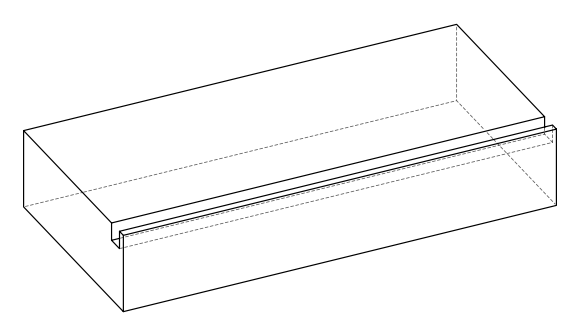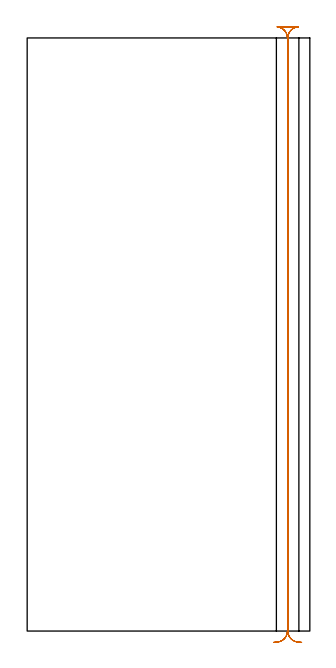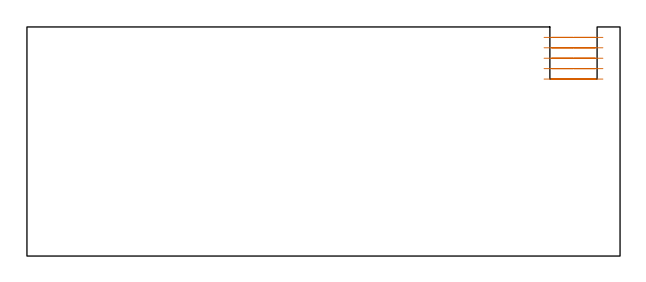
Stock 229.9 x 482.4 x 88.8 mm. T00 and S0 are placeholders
(PLAN: 1 operations, 0 tool changes, 10.5 min)
(1 MILL_RECTANGULAR_SLOT | SLOT_RECTANGULAR | UGT0201_100 | Follow Part, ap 4.5, ae 75% | 10.49 min | 178324 mm3)
(TOOL UGT0201_100 | End Mill 18 mm | D18 FL22 Z2)
(OP 1 MILL_RECTANGULAR_SLOT)
G17 G21 G94 G90
T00 M6
G54
G17 G0 G90 X223.256 Y-9.215 S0 M3
G43 Z98.8 H0
Z84.76
G94 G1 X220.266 Y-8.97 F250.
G2 X212. Y0. R9. F500.
G1 Y482.4
G2 X220.266 Y491.37 R9.
G1 Y491.4
X203.434
Y491.37
G2 X211.7 Y482.4 R9.
G1 Y0.
G2 X203.434 Y-8.97 R9.
G1 X200.444 Y-9.215 F250.
G0 X223.256 Z80.72
G1 X220.266 Y-8.97
G2 X212. Y0. R9. F500.
G1 Y482.4
G2 X220.266 Y491.37 R9.
G1 Y491.4
X203.434
Y491.37
G2 X211.7 Y482.4 R9.
G1 Y0.
G2 X203.434 Y-8.97 R9.
G1 X200.444 Y-9.215 F250.
G0 X223.256 Z76.68
G1 X220.266 Y-8.97
G2 X212. Y0. R9. F500.
G1 Y482.4
G2 X220.266 Y491.37 R9.
G1 Y491.4
X203.434
Y491.37
G2 X211.7 Y482.4 R9.
G1 Y0.
G2 X203.434 Y-8.97 R9.
G1 X200.444 Y-9.215 F250.
G0 X223.256 Z72.64
G1 X220.266 Y-8.97
G2 X212. Y0. R9. F500.
G1 Y482.4
G2 X220.266 Y491.37 R9.
G1 Y491.4
X203.434
Y491.37
G2 X211.7 Y482.4 R9.
G1 Y0.
G2 X203.434 Y-8.97 R9.
G1 X200.444 Y-9.215 F250.
G0 X223.256 Z68.6
G1 X220.266 Y-8.97
G2 X212. Y0. R9. F500.
G1 Y482.4
G2 X220.266 Y491.37 R9.
G1 Y491.4
X203.434
Y491.37
G2 X211.7 Y482.4 R9.
G1 Y0.
G2 X203.434 Y-8.97 R9.
G1 X200.444 Y-9.215 F250.
G0 Z98.8
M5
M2
